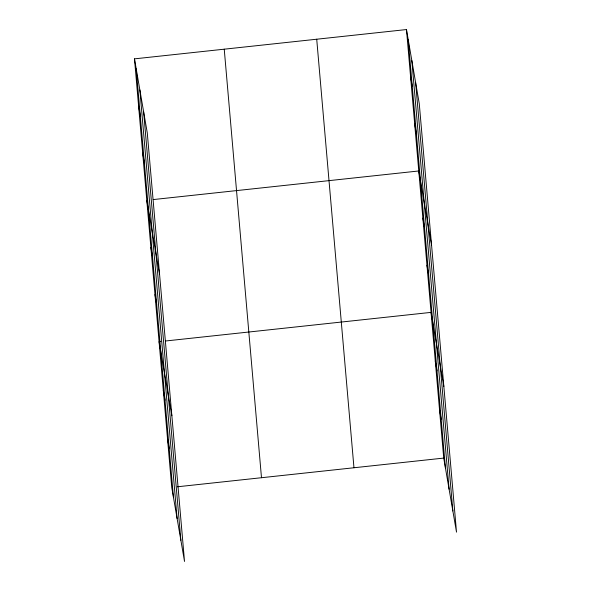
<?xml version="1.0" encoding="UTF-8"?>
<svg xmlns="http://www.w3.org/2000/svg" width="591" height="591" viewBox="0 0 591 591"><rect width="100%" height="100%" fill="white"/><g stroke="black" fill="none" stroke-linecap="round" stroke-linejoin="round"><path stroke-width="0.89" d="M134.489 58.856L147.277 132.916L184.525 561.45L171.737 487.39L134.489 58.856L406.475 29.55L419.263 103.61L456.511 532.144L443.723 458.084L406.475 29.55M153.187 199.581L418.768 170.969L431.556 245.029M160.9 341.495L159.068 341.687L171.863 415.746M165.48 341L431.061 312.38L443.848 386.44M177.226 486.799L443.723 458.084M410.568 76.69L412.289 86.626M414.668 123.829L416.382 133.765M422.861 218.101L424.582 228.045M426.961 265.241L428.674 275.184M435.279 360.946L436.993 370.889M439.497 409.519L441.218 419.455M138.582 105.996L140.303 115.939M142.682 153.135L144.396 163.079M146.775 200.275L159.57 274.335M150.875 247.415L152.596 257.351M154.975 294.554L156.689 304.491M163.293 390.259L165.007 400.196M167.512 438.825L169.233 448.761M415.613 82.452L452.861 510.986M411.846 60.651L449.094 489.185M408.189 39.494L445.437 468.02M316.717 39.22L353.965 467.754M224.24 49.186L261.488 477.72M143.62 111.758L180.868 540.292M139.86 89.958L177.108 518.492M136.203 68.8L173.451 497.334"/></g></svg>
